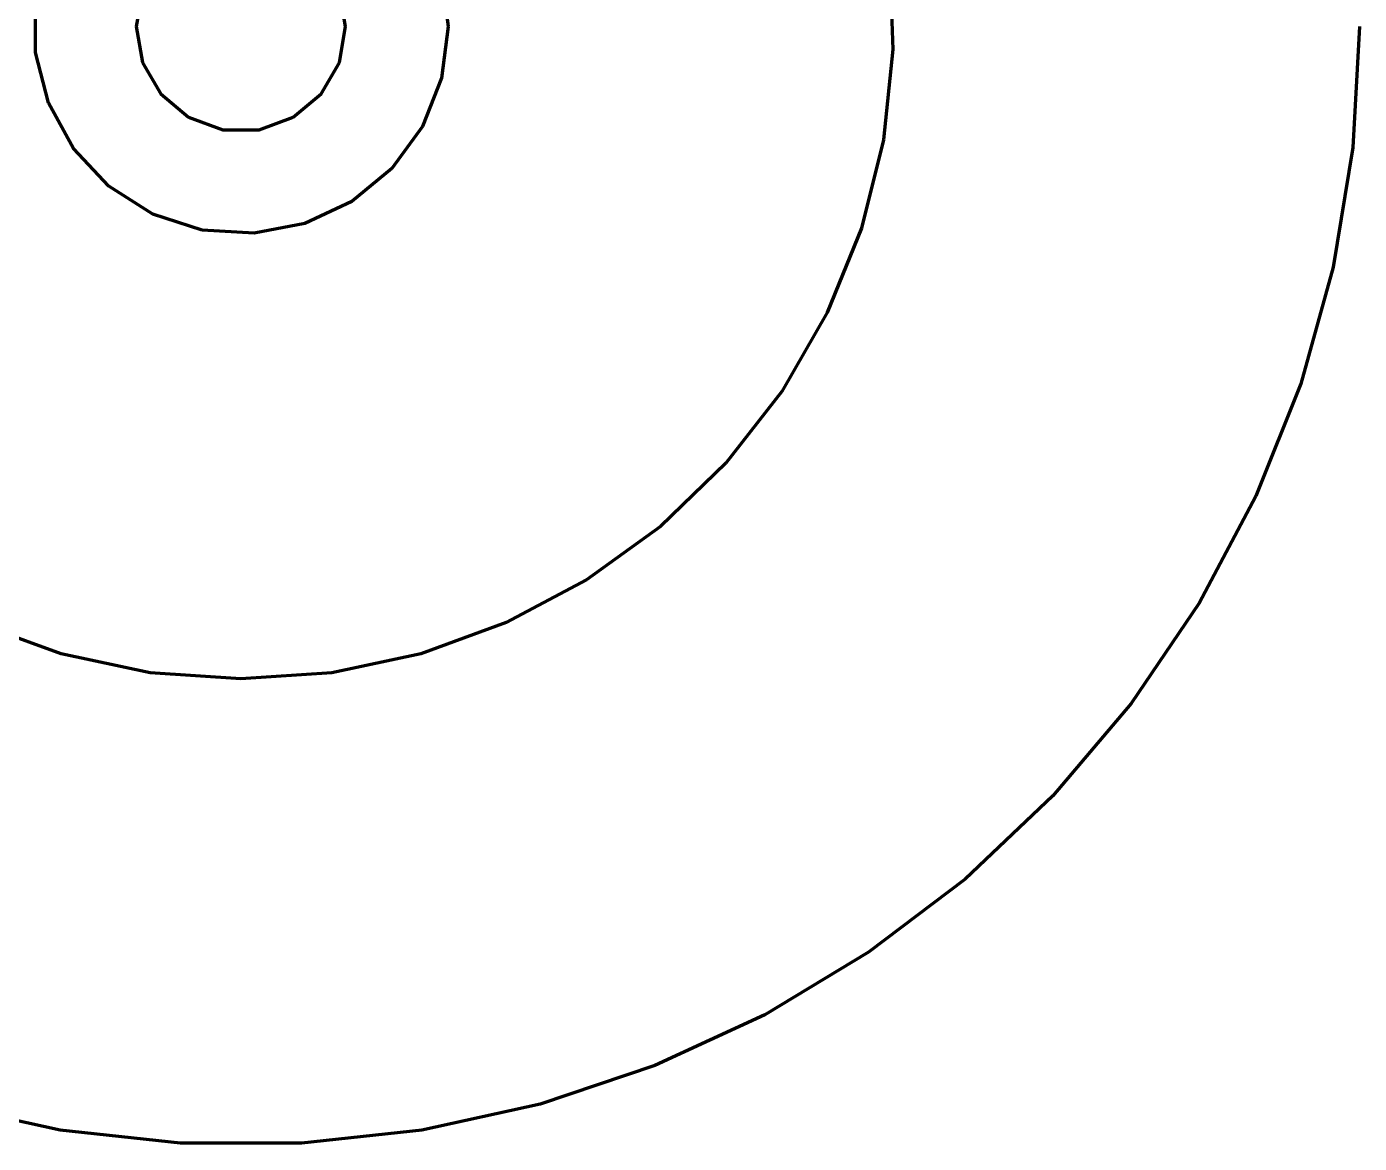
# Model space of a CAD drawing. Header units: millimetres. Extents: x 0 to 420, y 0 to 297.
# Drawn here: x 367.33 to 380.2, y 235.43 to 246.22 of the extents above; entities that cross this region are included whole.
import ezdxf

# ---------------------------------------------------------------- set-up
doc = ezdxf.new("R2010")
doc.units = ezdxf.units.MM
doc.linetypes.add('DASHED', pattern=[1.524, 1.27, -0.254])

msp = doc.modelspace()

# ---------------------------------------------------------------- linework, layer by layer
at = {"color": 1, "lineweight": 70}
for p, q in [((375.665, 246.874), (375.696, 245.996)), ((371.337, 246.713), (371.4, 246.216)), ((367.416, 245.965), (367.416, 246.467)), ((368.45, 246.561), (368.389, 246.216)), ((370.411, 246.216), (370.35, 246.561)), ((368.389, 246.216), (368.45, 245.87)), ((370.35, 245.87), (370.411, 246.216)), ((371.4, 246.216), (371.337, 245.718)), ((380.2, 246.216), (380.137, 245.048)), ((380.2, 246.216), (380.137, 245.048)), ((367.54, 245.48), (367.416, 245.965)), ((375.696, 245.996), (375.604, 245.122)), ((368.45, 245.87), (368.626, 245.566)), ((370.174, 245.566), (370.35, 245.87)), ((371.337, 245.718), (371.153, 245.252)), ((368.626, 245.566), (368.895, 245.341)), ((369.905, 245.341), (370.174, 245.566)), ((367.782, 245.04), (367.54, 245.48)), ((368.895, 245.341), (369.225, 245.221)), ((369.575, 245.221), (369.905, 245.341)), ((369.225, 245.221), (369.575, 245.221)), ((371.153, 245.252), (370.858, 244.847)), ((368.125, 244.675), (367.782, 245.04)), ((375.604, 245.122), (375.392, 244.269)), ((380.137, 245.048), (379.948, 243.894)), ((380.137, 245.048), (379.948, 243.894)), ((370.858, 244.847), (370.472, 244.527)), ((368.548, 244.406), (368.125, 244.675)), ((370.472, 244.527), (370.018, 244.314)), ((369.025, 244.251), (368.548, 244.406)), ((370.018, 244.314), (369.526, 244.22)), ((375.392, 244.269), (375.062, 243.454)), ((369.526, 244.22), (369.025, 244.251)), ((379.948, 243.894), (379.635, 242.767)), ((379.948, 243.894), (379.635, 242.767)), ((375.062, 243.454), (374.623, 242.693)), ((379.635, 242.767), (379.202, 241.681)), ((379.635, 242.767), (379.202, 241.681)), ((374.623, 242.693), (374.082, 242)), ((374.082, 242), (373.45, 241.39)), ((379.202, 241.681), (378.654, 240.648)), ((379.202, 241.681), (378.654, 240.648)), ((373.45, 241.39), (372.738, 240.873)), ((372.738, 240.873), (371.962, 240.461)), ((378.654, 240.648), (377.998, 239.68)), ((378.654, 240.648), (377.998, 239.68)), ((367.663, 240.16), (366.838, 240.461)), ((371.962, 240.461), (371.137, 240.16)), ((368.523, 239.977), (367.663, 240.16)), ((371.137, 240.16), (370.277, 239.977)), ((369.4, 239.916), (368.523, 239.977)), ((370.277, 239.977), (369.4, 239.916)), ((377.998, 239.68), (377.241, 238.789)), ((377.998, 239.68), (377.241, 238.789)), ((377.241, 238.789), (376.392, 237.984)), ((377.241, 238.789), (376.392, 237.984)), ((376.392, 237.984), (375.461, 237.277)), ((376.392, 237.984), (375.461, 237.277)), ((375.461, 237.277), (374.459, 236.674)), ((375.461, 237.277), (374.459, 236.674)), ((374.459, 236.674), (373.397, 236.183)), ((374.459, 236.674), (373.397, 236.183)), ((373.397, 236.183), (372.289, 235.809)), ((373.397, 236.183), (372.289, 235.809)), ((367.653, 235.558), (366.511, 235.809)), ((367.653, 235.558), (366.511, 235.809)), ((372.289, 235.809), (371.147, 235.558)), ((372.289, 235.809), (371.147, 235.558)), ((368.815, 235.432), (367.653, 235.558)), ((368.815, 235.432), (367.653, 235.558)), ((371.147, 235.558), (369.985, 235.432)), ((371.147, 235.558), (369.985, 235.432)), ((369.985, 235.432), (368.815, 235.432)), ((369.985, 235.432), (368.815, 235.432))]:
    msp.add_line(p, q, dxfattribs=at)
at = {"color": 5, "linetype": 'DASHED', "lineweight": 35}
for p, q in [((375.696, 245.996), (375.665, 246.874)), ((375.665, 246.874), (375.696, 245.996)), ((375.696, 245.996), (375.665, 246.874)), ((375.665, 246.874), (375.696, 245.996)), ((375.696, 245.996), (375.665, 246.874)), ((375.665, 246.874), (375.696, 245.996)), ((375.696, 245.996), (375.665, 246.874)), ((375.665, 246.874), (375.696, 245.996)), ((375.696, 245.996), (375.665, 246.874)), ((375.665, 246.874), (375.696, 245.996)), ((375.696, 245.996), (375.665, 246.874)), ((375.665, 246.874), (375.696, 245.996)), ((375.696, 245.996), (375.665, 246.874)), ((375.665, 246.874), (375.696, 245.996)), ((375.696, 245.996), (375.665, 246.874)), ((375.665, 246.874), (375.696, 245.996)), ((375.696, 245.996), (375.665, 246.874)), ((375.665, 246.874), (375.696, 245.996)), ((375.696, 245.996), (375.665, 246.874)), ((375.665, 246.874), (375.696, 245.996)), ((375.696, 245.996), (375.665, 246.874)), ((375.665, 246.874), (375.696, 245.996)), ((375.696, 245.996), (375.665, 246.874)), ((375.665, 246.874), (375.696, 245.996)), ((375.696, 245.996), (375.665, 246.874)), ((371.337, 246.713), (371.4, 246.216)), ((371.337, 246.713), (371.4, 246.216)), ((371.4, 246.216), (371.337, 246.713)), ((367.416, 245.965), (367.416, 246.467)), ((367.416, 245.965), (367.416, 246.467)), ((367.416, 246.467), (367.416, 245.965)), ((368.389, 246.216), (368.45, 246.561)), ((368.389, 246.216), (368.45, 246.561)), ((368.389, 246.216), (368.45, 246.561)), ((370.35, 246.561), (370.411, 246.216)), ((370.35, 246.561), (370.411, 246.216)), ((370.35, 246.561), (370.411, 246.216)), ((368.45, 245.87), (368.389, 246.216)), ((368.45, 245.87), (368.389, 246.216)), ((368.45, 245.87), (368.389, 246.216)), ((370.411, 246.216), (370.35, 245.87)), ((370.411, 246.216), (370.35, 245.87)), ((370.411, 246.216), (370.35, 245.87)), ((371.4, 246.216), (371.337, 245.718)), ((371.4, 246.216), (371.337, 245.718)), ((371.337, 245.718), (371.4, 246.216)), ((380.2, 246.216), (380.137, 245.048)), ((380.2, 246.216), (380.137, 245.048)), ((380.2, 246.216), (380.137, 245.048)), ((380.2, 246.216), (380.137, 245.048)), ((380.2, 246.216), (380.137, 245.048)), ((380.2, 246.216), (380.137, 245.048)), ((380.2, 246.216), (380.137, 245.048)), ((380.2, 246.216), (380.137, 245.048)), ((380.2, 246.216), (380.137, 245.048)), ((380.2, 246.216), (380.137, 245.048)), ((380.2, 246.216), (380.137, 245.048)), ((380.2, 246.216), (380.137, 245.048)), ((380.2, 246.216), (380.137, 245.048)), ((380.2, 246.216), (380.137, 245.048)), ((380.2, 246.216), (380.137, 245.048)), ((380.2, 246.216), (380.137, 245.048)), ((380.2, 246.216), (380.137, 245.048)), ((380.2, 246.216), (380.137, 245.048)), ((380.2, 246.216), (380.137, 245.048)), ((380.2, 246.216), (380.137, 245.048)), ((380.2, 246.216), (380.137, 245.048)), ((380.2, 246.216), (380.137, 245.048)), ((367.54, 245.48), (367.416, 245.965)), ((367.54, 245.48), (367.416, 245.965)), ((367.416, 245.965), (367.54, 245.48)), ((375.604, 245.122), (375.696, 245.996)), ((375.696, 245.996), (375.604, 245.122)), ((375.604, 245.122), (375.696, 245.996)), ((375.696, 245.996), (375.604, 245.122)), ((375.604, 245.122), (375.696, 245.996)), ((375.696, 245.996), (375.604, 245.122)), ((375.604, 245.122), (375.696, 245.996)), ((375.696, 245.996), (375.604, 245.122)), ((375.604, 245.122), (375.696, 245.996)), ((375.696, 245.996), (375.604, 245.122)), ((375.604, 245.122), (375.696, 245.996)), ((375.696, 245.996), (375.604, 245.122)), ((375.604, 245.122), (375.696, 245.996)), ((375.696, 245.996), (375.604, 245.122)), ((375.604, 245.122), (375.696, 245.996)), ((375.696, 245.996), (375.604, 245.122)), ((375.604, 245.122), (375.696, 245.996)), ((375.696, 245.996), (375.604, 245.122)), ((375.604, 245.122), (375.696, 245.996)), ((375.696, 245.996), (375.604, 245.122)), ((375.604, 245.122), (375.696, 245.996)), ((375.696, 245.996), (375.604, 245.122)), ((375.604, 245.122), (375.696, 245.996)), ((375.696, 245.996), (375.604, 245.122)), ((375.604, 245.122), (375.696, 245.996)), ((368.626, 245.566), (368.45, 245.87)), ((368.626, 245.566), (368.45, 245.87)), ((368.626, 245.566), (368.45, 245.87)), ((370.35, 245.87), (370.174, 245.566)), ((370.35, 245.87), (370.174, 245.566)), ((370.35, 245.87), (370.174, 245.566)), ((371.337, 245.718), (371.153, 245.252)), ((371.337, 245.718), (371.153, 245.252)), ((371.153, 245.252), (371.337, 245.718)), ((368.895, 245.341), (368.626, 245.566)), ((368.895, 245.341), (368.626, 245.566)), ((368.895, 245.341), (368.626, 245.566)), ((370.174, 245.566), (369.905, 245.341)), ((370.174, 245.566), (369.905, 245.341)), ((370.174, 245.566), (369.905, 245.341)), ((367.782, 245.04), (367.54, 245.48)), ((367.782, 245.04), (367.54, 245.48)), ((367.54, 245.48), (367.782, 245.04)), ((369.225, 245.221), (368.895, 245.341)), ((369.225, 245.221), (368.895, 245.341)), ((369.225, 245.221), (368.895, 245.341)), ((369.905, 245.341), (369.575, 245.221)), ((369.905, 245.341), (369.575, 245.221)), ((369.905, 245.341), (369.575, 245.221)), ((369.575, 245.221), (369.225, 245.221)), ((369.575, 245.221), (369.225, 245.221)), ((369.575, 245.221), (369.225, 245.221)), ((371.153, 245.252), (370.858, 244.847)), ((371.153, 245.252), (370.858, 244.847)), ((370.858, 244.847), (371.153, 245.252)), ((368.125, 244.675), (367.782, 245.04)), ((368.125, 244.675), (367.782, 245.04)), ((367.782, 245.04), (368.125, 244.675)), ((375.392, 244.269), (375.604, 245.122)), ((375.604, 245.122), (375.392, 244.269)), ((375.392, 244.269), (375.604, 245.122)), ((375.604, 245.122), (375.392, 244.269)), ((375.392, 244.269), (375.604, 245.122)), ((375.604, 245.122), (375.392, 244.269)), ((375.392, 244.269), (375.604, 245.122)), ((375.604, 245.122), (375.392, 244.269)), ((375.392, 244.269), (375.604, 245.122)), ((375.604, 245.122), (375.392, 244.269)), ((375.392, 244.269), (375.604, 245.122)), ((375.604, 245.122), (375.392, 244.269)), ((375.392, 244.269), (375.604, 245.122)), ((375.604, 245.122), (375.392, 244.269)), ((375.392, 244.269), (375.604, 245.122)), ((375.604, 245.122), (375.392, 244.269)), ((375.392, 244.269), (375.604, 245.122)), ((375.604, 245.122), (375.392, 244.269)), ((375.392, 244.269), (375.604, 245.122)), ((375.604, 245.122), (375.392, 244.269)), ((375.392, 244.269), (375.604, 245.122)), ((375.604, 245.122), (375.392, 244.269)), ((375.392, 244.269), (375.604, 245.122)), ((375.604, 245.122), (375.392, 244.269)), ((375.392, 244.269), (375.604, 245.122)), ((380.137, 245.048), (379.948, 243.894)), ((380.137, 245.048), (379.948, 243.894)), ((380.137, 245.048), (379.948, 243.894)), ((380.137, 245.048), (379.948, 243.894)), ((380.137, 245.048), (379.948, 243.894)), ((380.137, 245.048), (379.948, 243.894)), ((380.137, 245.048), (379.948, 243.894)), ((380.137, 245.048), (379.948, 243.894)), ((380.137, 245.048), (379.948, 243.894)), ((380.137, 245.048), (379.948, 243.894)), ((380.137, 245.048), (379.948, 243.894)), ((380.137, 245.048), (379.948, 243.894)), ((380.137, 245.048), (379.948, 243.894)), ((380.137, 245.048), (379.948, 243.894)), ((380.137, 245.048), (379.948, 243.894)), ((380.137, 245.048), (379.948, 243.894)), ((380.137, 245.048), (379.948, 243.894)), ((380.137, 245.048), (379.948, 243.894)), ((380.137, 245.048), (379.948, 243.894)), ((380.137, 245.048), (379.948, 243.894)), ((380.137, 245.048), (379.948, 243.894)), ((380.137, 245.048), (379.948, 243.894)), ((370.858, 244.847), (370.472, 244.527)), ((370.858, 244.847), (370.472, 244.527)), ((370.472, 244.527), (370.858, 244.847)), ((368.548, 244.406), (368.125, 244.675)), ((368.548, 244.406), (368.125, 244.675)), ((368.125, 244.675), (368.548, 244.406)), ((370.472, 244.527), (370.018, 244.314)), ((370.472, 244.527), (370.018, 244.314)), ((370.018, 244.314), (370.472, 244.527)), ((369.025, 244.251), (368.548, 244.406)), ((369.025, 244.251), (368.548, 244.406)), ((368.548, 244.406), (369.025, 244.251)), ((370.018, 244.314), (369.526, 244.22)), ((370.018, 244.314), (369.526, 244.22)), ((369.526, 244.22), (370.018, 244.314)), ((375.062, 243.454), (375.392, 244.269)), ((375.392, 244.269), (375.062, 243.454)), ((375.062, 243.454), (375.392, 244.269)), ((375.392, 244.269), (375.062, 243.454)), ((375.062, 243.454), (375.392, 244.269)), ((375.392, 244.269), (375.062, 243.454)), ((375.062, 243.454), (375.392, 244.269)), ((375.392, 244.269), (375.062, 243.454)), ((375.062, 243.454), (375.392, 244.269)), ((375.392, 244.269), (375.062, 243.454)), ((375.062, 243.454), (375.392, 244.269)), ((375.392, 244.269), (375.062, 243.454)), ((375.062, 243.454), (375.392, 244.269)), ((375.392, 244.269), (375.062, 243.454)), ((375.062, 243.454), (375.392, 244.269)), ((375.392, 244.269), (375.062, 243.454)), ((375.062, 243.454), (375.392, 244.269)), ((375.392, 244.269), (375.062, 243.454)), ((375.062, 243.454), (375.392, 244.269)), ((375.392, 244.269), (375.062, 243.454)), ((375.062, 243.454), (375.392, 244.269)), ((375.392, 244.269), (375.062, 243.454)), ((375.062, 243.454), (375.392, 244.269)), ((375.392, 244.269), (375.062, 243.454)), ((375.062, 243.454), (375.392, 244.269)), ((369.526, 244.22), (369.025, 244.251)), ((369.526, 244.22), (369.025, 244.251)), ((369.025, 244.251), (369.526, 244.22)), ((379.948, 243.894), (379.635, 242.767)), ((379.948, 243.894), (379.635, 242.767)), ((379.948, 243.894), (379.635, 242.767)), ((379.948, 243.894), (379.635, 242.767)), ((379.948, 243.894), (379.635, 242.767)), ((379.948, 243.894), (379.635, 242.767)), ((379.948, 243.894), (379.635, 242.767)), ((379.948, 243.894), (379.635, 242.767)), ((379.948, 243.894), (379.635, 242.767)), ((379.948, 243.894), (379.635, 242.767)), ((379.948, 243.894), (379.635, 242.767)), ((379.948, 243.894), (379.635, 242.767)), ((379.948, 243.894), (379.635, 242.767)), ((379.948, 243.894), (379.635, 242.767)), ((379.948, 243.894), (379.635, 242.767)), ((379.948, 243.894), (379.635, 242.767)), ((379.948, 243.894), (379.635, 242.767)), ((379.948, 243.894), (379.635, 242.767)), ((379.948, 243.894), (379.635, 242.767)), ((379.948, 243.894), (379.635, 242.767)), ((379.948, 243.894), (379.635, 242.767)), ((379.948, 243.894), (379.635, 242.767)), ((374.623, 242.693), (375.062, 243.454)), ((375.062, 243.454), (374.623, 242.693)), ((374.623, 242.693), (375.062, 243.454)), ((375.062, 243.454), (374.623, 242.693)), ((374.623, 242.693), (375.062, 243.454)), ((375.062, 243.454), (374.623, 242.693)), ((374.623, 242.693), (375.062, 243.454)), ((375.062, 243.454), (374.623, 242.693)), ((374.623, 242.693), (375.062, 243.454)), ((375.062, 243.454), (374.623, 242.693)), ((374.623, 242.693), (375.062, 243.454)), ((375.062, 243.454), (374.623, 242.693)), ((374.623, 242.693), (375.062, 243.454)), ((375.062, 243.454), (374.623, 242.693)), ((374.623, 242.693), (375.062, 243.454)), ((375.062, 243.454), (374.623, 242.693)), ((374.623, 242.693), (375.062, 243.454)), ((375.062, 243.454), (374.623, 242.693)), ((374.623, 242.693), (375.062, 243.454)), ((375.062, 243.454), (374.623, 242.693)), ((374.623, 242.693), (375.062, 243.454)), ((375.062, 243.454), (374.623, 242.693)), ((374.623, 242.693), (375.062, 243.454)), ((375.062, 243.454), (374.623, 242.693)), ((374.623, 242.693), (375.062, 243.454)), ((379.635, 242.767), (379.202, 241.681)), ((379.635, 242.767), (379.202, 241.681)), ((379.635, 242.767), (379.202, 241.681)), ((379.635, 242.767), (379.202, 241.681)), ((379.635, 242.767), (379.202, 241.681)), ((379.635, 242.767), (379.202, 241.681)), ((379.635, 242.767), (379.202, 241.681)), ((379.635, 242.767), (379.202, 241.681)), ((379.635, 242.767), (379.202, 241.681)), ((379.635, 242.767), (379.202, 241.681)), ((379.635, 242.767), (379.202, 241.681)), ((379.635, 242.767), (379.202, 241.681)), ((379.635, 242.767), (379.202, 241.681)), ((379.635, 242.767), (379.202, 241.681)), ((379.635, 242.767), (379.202, 241.681)), ((379.635, 242.767), (379.202, 241.681)), ((379.635, 242.767), (379.202, 241.681)), ((379.635, 242.767), (379.202, 241.681)), ((379.635, 242.767), (379.202, 241.681)), ((379.635, 242.767), (379.202, 241.681)), ((379.635, 242.767), (379.202, 241.681)), ((379.635, 242.767), (379.202, 241.681)), ((374.082, 242), (374.623, 242.693)), ((374.623, 242.693), (374.082, 242)), ((374.082, 242), (374.623, 242.693)), ((374.623, 242.693), (374.082, 242)), ((374.082, 242), (374.623, 242.693)), ((374.623, 242.693), (374.082, 242)), ((374.082, 242), (374.623, 242.693)), ((374.623, 242.693), (374.082, 242)), ((374.082, 242), (374.623, 242.693)), ((374.623, 242.693), (374.082, 242)), ((374.082, 242), (374.623, 242.693)), ((374.623, 242.693), (374.082, 242)), ((374.082, 242), (374.623, 242.693)), ((374.623, 242.693), (374.082, 242)), ((374.082, 242), (374.623, 242.693)), ((374.623, 242.693), (374.082, 242)), ((374.082, 242), (374.623, 242.693)), ((374.623, 242.693), (374.082, 242)), ((374.082, 242), (374.623, 242.693)), ((374.623, 242.693), (374.082, 242)), ((374.082, 242), (374.623, 242.693)), ((374.623, 242.693), (374.082, 242)), ((374.082, 242), (374.623, 242.693)), ((374.623, 242.693), (374.082, 242)), ((374.082, 242), (374.623, 242.693)), ((373.45, 241.39), (374.082, 242)), ((374.082, 242), (373.45, 241.39)), ((373.45, 241.39), (374.082, 242)), ((374.082, 242), (373.45, 241.39)), ((373.45, 241.39), (374.082, 242)), ((374.082, 242), (373.45, 241.39)), ((373.45, 241.39), (374.082, 242)), ((374.082, 242), (373.45, 241.39)), ((373.45, 241.39), (374.082, 242)), ((374.082, 242), (373.45, 241.39)), ((373.45, 241.39), (374.082, 242)), ((374.082, 242), (373.45, 241.39)), ((373.45, 241.39), (374.082, 242)), ((374.082, 242), (373.45, 241.39)), ((373.45, 241.39), (374.082, 242)), ((374.082, 242), (373.45, 241.39)), ((373.45, 241.39), (374.082, 242)), ((374.082, 242), (373.45, 241.39)), ((373.45, 241.39), (374.082, 242)), ((374.082, 242), (373.45, 241.39)), ((373.45, 241.39), (374.082, 242)), ((374.082, 242), (373.45, 241.39)), ((373.45, 241.39), (374.082, 242)), ((374.082, 242), (373.45, 241.39)), ((373.45, 241.39), (374.082, 242)), ((379.202, 241.681), (378.654, 240.648)), ((379.202, 241.681), (378.654, 240.648)), ((379.202, 241.681), (378.654, 240.648)), ((379.202, 241.681), (378.654, 240.648)), ((379.202, 241.681), (378.654, 240.648)), ((379.202, 241.681), (378.654, 240.648)), ((379.202, 241.681), (378.654, 240.648)), ((379.202, 241.681), (378.654, 240.648)), ((379.202, 241.681), (378.654, 240.648)), ((379.202, 241.681), (378.654, 240.648)), ((379.202, 241.681), (378.654, 240.648)), ((379.202, 241.681), (378.654, 240.648)), ((379.202, 241.681), (378.654, 240.648)), ((379.202, 241.681), (378.654, 240.648)), ((379.202, 241.681), (378.654, 240.648)), ((379.202, 241.681), (378.654, 240.648)), ((379.202, 241.681), (378.654, 240.648)), ((379.202, 241.681), (378.654, 240.648)), ((379.202, 241.681), (378.654, 240.648)), ((379.202, 241.681), (378.654, 240.648)), ((379.202, 241.681), (378.654, 240.648)), ((379.202, 241.681), (378.654, 240.648)), ((372.738, 240.873), (373.45, 241.39)), ((373.45, 241.39), (372.738, 240.873)), ((372.738, 240.873), (373.45, 241.39)), ((373.45, 241.39), (372.738, 240.873)), ((372.738, 240.873), (373.45, 241.39)), ((373.45, 241.39), (372.738, 240.873)), ((372.738, 240.873), (373.45, 241.39)), ((373.45, 241.39), (372.738, 240.873)), ((372.738, 240.873), (373.45, 241.39)), ((373.45, 241.39), (372.738, 240.873)), ((372.738, 240.873), (373.45, 241.39)), ((373.45, 241.39), (372.738, 240.873)), ((372.738, 240.873), (373.45, 241.39)), ((373.45, 241.39), (372.738, 240.873)), ((372.738, 240.873), (373.45, 241.39)), ((373.45, 241.39), (372.738, 240.873)), ((372.738, 240.873), (373.45, 241.39)), ((373.45, 241.39), (372.738, 240.873)), ((372.738, 240.873), (373.45, 241.39)), ((373.45, 241.39), (372.738, 240.873)), ((372.738, 240.873), (373.45, 241.39)), ((373.45, 241.39), (372.738, 240.873)), ((372.738, 240.873), (373.45, 241.39)), ((373.45, 241.39), (372.738, 240.873)), ((372.738, 240.873), (373.45, 241.39)), ((371.962, 240.461), (372.738, 240.873)), ((372.738, 240.873), (371.962, 240.461)), ((371.962, 240.461), (372.738, 240.873)), ((372.738, 240.873), (371.962, 240.461)), ((371.962, 240.461), (372.738, 240.873)), ((372.738, 240.873), (371.962, 240.461)), ((371.962, 240.461), (372.738, 240.873)), ((372.738, 240.873), (371.962, 240.461)), ((371.962, 240.461), (372.738, 240.873)), ((372.738, 240.873), (371.962, 240.461)), ((371.962, 240.461), (372.738, 240.873)), ((372.738, 240.873), (371.962, 240.461)), ((371.962, 240.461), (372.738, 240.873)), ((372.738, 240.873), (371.962, 240.461)), ((371.962, 240.461), (372.738, 240.873)), ((372.738, 240.873), (371.962, 240.461)), ((371.962, 240.461), (372.738, 240.873)), ((372.738, 240.873), (371.962, 240.461)), ((371.962, 240.461), (372.738, 240.873)), ((372.738, 240.873), (371.962, 240.461)), ((371.962, 240.461), (372.738, 240.873)), ((372.738, 240.873), (371.962, 240.461)), ((371.962, 240.461), (372.738, 240.873)), ((372.738, 240.873), (371.962, 240.461)), ((371.962, 240.461), (372.738, 240.873)), ((378.654, 240.648), (377.998, 239.68)), ((378.654, 240.648), (377.998, 239.68)), ((378.654, 240.648), (377.998, 239.68)), ((378.654, 240.648), (377.998, 239.68)), ((378.654, 240.648), (377.998, 239.68)), ((378.654, 240.648), (377.998, 239.68)), ((378.654, 240.648), (377.998, 239.68)), ((378.654, 240.648), (377.998, 239.68)), ((378.654, 240.648), (377.998, 239.68)), ((378.654, 240.648), (377.998, 239.68)), ((378.654, 240.648), (377.998, 239.68)), ((378.654, 240.648), (377.998, 239.68)), ((378.654, 240.648), (377.998, 239.68)), ((378.654, 240.648), (377.998, 239.68)), ((378.654, 240.648), (377.998, 239.68)), ((378.654, 240.648), (377.998, 239.68)), ((378.654, 240.648), (377.998, 239.68)), ((378.654, 240.648), (377.998, 239.68)), ((378.654, 240.648), (377.998, 239.68)), ((378.654, 240.648), (377.998, 239.68)), ((378.654, 240.648), (377.998, 239.68)), ((378.654, 240.648), (377.998, 239.68)), ((366.838, 240.461), (367.663, 240.16)), ((367.663, 240.16), (366.838, 240.461)), ((366.838, 240.461), (367.663, 240.16)), ((367.663, 240.16), (366.838, 240.461)), ((366.838, 240.461), (367.663, 240.16)), ((367.663, 240.16), (366.838, 240.461)), ((366.838, 240.461), (367.663, 240.16)), ((367.663, 240.16), (366.838, 240.461)), ((366.838, 240.461), (367.663, 240.16)), ((367.663, 240.16), (366.838, 240.461)), ((366.838, 240.461), (367.663, 240.16)), ((367.663, 240.16), (366.838, 240.461)), ((366.838, 240.461), (367.663, 240.16)), ((367.663, 240.16), (366.838, 240.461)), ((366.838, 240.461), (367.663, 240.16)), ((367.663, 240.16), (366.838, 240.461)), ((366.838, 240.461), (367.663, 240.16)), ((367.663, 240.16), (366.838, 240.461)), ((366.838, 240.461), (367.663, 240.16)), ((367.663, 240.16), (366.838, 240.461)), ((366.838, 240.461), (367.663, 240.16)), ((367.663, 240.16), (366.838, 240.461)), ((366.838, 240.461), (367.663, 240.16)), ((367.663, 240.16), (366.838, 240.461)), ((366.838, 240.461), (367.663, 240.16)), ((371.137, 240.16), (371.962, 240.461)), ((371.962, 240.461), (371.137, 240.16)), ((371.137, 240.16), (371.962, 240.461)), ((371.962, 240.461), (371.137, 240.16)), ((371.137, 240.16), (371.962, 240.461)), ((371.962, 240.461), (371.137, 240.16)), ((371.137, 240.16), (371.962, 240.461)), ((371.962, 240.461), (371.137, 240.16)), ((371.137, 240.16), (371.962, 240.461)), ((371.962, 240.461), (371.137, 240.16)), ((371.137, 240.16), (371.962, 240.461)), ((371.962, 240.461), (371.137, 240.16)), ((371.137, 240.16), (371.962, 240.461)), ((371.962, 240.461), (371.137, 240.16)), ((371.137, 240.16), (371.962, 240.461)), ((371.962, 240.461), (371.137, 240.16)), ((371.137, 240.16), (371.962, 240.461)), ((371.962, 240.461), (371.137, 240.16)), ((371.137, 240.16), (371.962, 240.461)), ((371.962, 240.461), (371.137, 240.16)), ((371.137, 240.16), (371.962, 240.461)), ((371.962, 240.461), (371.137, 240.16)), ((371.137, 240.16), (371.962, 240.461)), ((371.962, 240.461), (371.137, 240.16)), ((371.137, 240.16), (371.962, 240.461)), ((367.663, 240.16), (368.523, 239.977)), ((368.523, 239.977), (367.663, 240.16)), ((367.663, 240.16), (368.523, 239.977)), ((368.523, 239.977), (367.663, 240.16)), ((367.663, 240.16), (368.523, 239.977)), ((368.523, 239.977), (367.663, 240.16)), ((367.663, 240.16), (368.523, 239.977)), ((368.523, 239.977), (367.663, 240.16)), ((367.663, 240.16), (368.523, 239.977)), ((368.523, 239.977), (367.663, 240.16)), ((367.663, 240.16), (368.523, 239.977)), ((368.523, 239.977), (367.663, 240.16)), ((367.663, 240.16), (368.523, 239.977)), ((368.523, 239.977), (367.663, 240.16)), ((367.663, 240.16), (368.523, 239.977)), ((368.523, 239.977), (367.663, 240.16)), ((367.663, 240.16), (368.523, 239.977)), ((368.523, 239.977), (367.663, 240.16)), ((367.663, 240.16), (368.523, 239.977)), ((368.523, 239.977), (367.663, 240.16)), ((367.663, 240.16), (368.523, 239.977)), ((368.523, 239.977), (367.663, 240.16)), ((367.663, 240.16), (368.523, 239.977)), ((368.523, 239.977), (367.663, 240.16)), ((367.663, 240.16), (368.523, 239.977)), ((370.277, 239.977), (371.137, 240.16)), ((371.137, 240.16), (370.277, 239.977)), ((370.277, 239.977), (371.137, 240.16)), ((371.137, 240.16), (370.277, 239.977)), ((370.277, 239.977), (371.137, 240.16)), ((371.137, 240.16), (370.277, 239.977)), ((370.277, 239.977), (371.137, 240.16)), ((371.137, 240.16), (370.277, 239.977)), ((370.277, 239.977), (371.137, 240.16)), ((371.137, 240.16), (370.277, 239.977)), ((370.277, 239.977), (371.137, 240.16)), ((371.137, 240.16), (370.277, 239.977)), ((370.277, 239.977), (371.137, 240.16)), ((371.137, 240.16), (370.277, 239.977)), ((370.277, 239.977), (371.137, 240.16)), ((371.137, 240.16), (370.277, 239.977)), ((370.277, 239.977), (371.137, 240.16)), ((371.137, 240.16), (370.277, 239.977)), ((370.277, 239.977), (371.137, 240.16)), ((371.137, 240.16), (370.277, 239.977)), ((370.277, 239.977), (371.137, 240.16)), ((371.137, 240.16), (370.277, 239.977)), ((370.277, 239.977), (371.137, 240.16)), ((371.137, 240.16), (370.277, 239.977)), ((370.277, 239.977), (371.137, 240.16)), ((368.523, 239.977), (369.4, 239.916)), ((369.4, 239.916), (368.523, 239.977)), ((368.523, 239.977), (369.4, 239.916)), ((369.4, 239.916), (368.523, 239.977)), ((368.523, 239.977), (369.4, 239.916)), ((369.4, 239.916), (368.523, 239.977)), ((368.523, 239.977), (369.4, 239.916)), ((369.4, 239.916), (368.523, 239.977)), ((368.523, 239.977), (369.4, 239.916)), ((369.4, 239.916), (368.523, 239.977)), ((368.523, 239.977), (369.4, 239.916)), ((369.4, 239.916), (368.523, 239.977)), ((368.523, 239.977), (369.4, 239.916)), ((369.4, 239.916), (368.523, 239.977)), ((368.523, 239.977), (369.4, 239.916)), ((369.4, 239.916), (368.523, 239.977)), ((368.523, 239.977), (369.4, 239.916)), ((369.4, 239.916), (368.523, 239.977)), ((368.523, 239.977), (369.4, 239.916)), ((369.4, 239.916), (368.523, 239.977)), ((368.523, 239.977), (369.4, 239.916)), ((369.4, 239.916), (368.523, 239.977)), ((368.523, 239.977), (369.4, 239.916)), ((369.4, 239.916), (368.523, 239.977)), ((368.523, 239.977), (369.4, 239.916)), ((369.4, 239.916), (370.277, 239.977)), ((370.277, 239.977), (369.4, 239.916)), ((369.4, 239.916), (370.277, 239.977)), ((370.277, 239.977), (369.4, 239.916)), ((369.4, 239.916), (370.277, 239.977)), ((370.277, 239.977), (369.4, 239.916)), ((369.4, 239.916), (370.277, 239.977)), ((370.277, 239.977), (369.4, 239.916)), ((369.4, 239.916), (370.277, 239.977)), ((370.277, 239.977), (369.4, 239.916)), ((369.4, 239.916), (370.277, 239.977)), ((370.277, 239.977), (369.4, 239.916)), ((369.4, 239.916), (370.277, 239.977)), ((370.277, 239.977), (369.4, 239.916)), ((369.4, 239.916), (370.277, 239.977)), ((370.277, 239.977), (369.4, 239.916)), ((369.4, 239.916), (370.277, 239.977)), ((370.277, 239.977), (369.4, 239.916)), ((369.4, 239.916), (370.277, 239.977)), ((370.277, 239.977), (369.4, 239.916)), ((369.4, 239.916), (370.277, 239.977)), ((370.277, 239.977), (369.4, 239.916)), ((369.4, 239.916), (370.277, 239.977)), ((370.277, 239.977), (369.4, 239.916)), ((369.4, 239.916), (370.277, 239.977)), ((377.998, 239.68), (377.241, 238.789)), ((377.998, 239.68), (377.241, 238.789)), ((377.998, 239.68), (377.241, 238.789)), ((377.998, 239.68), (377.241, 238.789)), ((377.998, 239.68), (377.241, 238.789)), ((377.998, 239.68), (377.241, 238.789)), ((377.998, 239.68), (377.241, 238.789)), ((377.998, 239.68), (377.241, 238.789)), ((377.998, 239.68), (377.241, 238.789)), ((377.998, 239.68), (377.241, 238.789)), ((377.998, 239.68), (377.241, 238.789)), ((377.998, 239.68), (377.241, 238.789)), ((377.998, 239.68), (377.241, 238.789)), ((377.998, 239.68), (377.241, 238.789)), ((377.998, 239.68), (377.241, 238.789)), ((377.998, 239.68), (377.241, 238.789)), ((377.998, 239.68), (377.241, 238.789)), ((377.998, 239.68), (377.241, 238.789)), ((377.998, 239.68), (377.241, 238.789)), ((377.998, 239.68), (377.241, 238.789)), ((377.998, 239.68), (377.241, 238.789)), ((377.998, 239.68), (377.241, 238.789)), ((377.241, 238.789), (376.392, 237.984)), ((377.241, 238.789), (376.392, 237.984)), ((377.241, 238.789), (376.392, 237.984)), ((377.241, 238.789), (376.392, 237.984)), ((377.241, 238.789), (376.392, 237.984)), ((377.241, 238.789), (376.392, 237.984)), ((377.241, 238.789), (376.392, 237.984)), ((377.241, 238.789), (376.392, 237.984)), ((377.241, 238.789), (376.392, 237.984)), ((377.241, 238.789), (376.392, 237.984)), ((377.241, 238.789), (376.392, 237.984)), ((377.241, 238.789), (376.392, 237.984)), ((377.241, 238.789), (376.392, 237.984)), ((377.241, 238.789), (376.392, 237.984)), ((377.241, 238.789), (376.392, 237.984)), ((377.241, 238.789), (376.392, 237.984)), ((377.241, 238.789), (376.392, 237.984)), ((377.241, 238.789), (376.392, 237.984)), ((377.241, 238.789), (376.392, 237.984)), ((377.241, 238.789), (376.392, 237.984)), ((377.241, 238.789), (376.392, 237.984)), ((377.241, 238.789), (376.392, 237.984)), ((376.392, 237.984), (375.461, 237.277)), ((376.392, 237.984), (375.461, 237.277)), ((376.392, 237.984), (375.461, 237.277)), ((376.392, 237.984), (375.461, 237.277)), ((376.392, 237.984), (375.461, 237.277)), ((376.392, 237.984), (375.461, 237.277)), ((376.392, 237.984), (375.461, 237.277)), ((376.392, 237.984), (375.461, 237.277)), ((376.392, 237.984), (375.461, 237.277)), ((376.392, 237.984), (375.461, 237.277)), ((376.392, 237.984), (375.461, 237.277)), ((376.392, 237.984), (375.461, 237.277)), ((376.392, 237.984), (375.461, 237.277)), ((376.392, 237.984), (375.461, 237.277)), ((376.392, 237.984), (375.461, 237.277)), ((376.392, 237.984), (375.461, 237.277)), ((376.392, 237.984), (375.461, 237.277)), ((376.392, 237.984), (375.461, 237.277)), ((376.392, 237.984), (375.461, 237.277)), ((376.392, 237.984), (375.461, 237.277)), ((376.392, 237.984), (375.461, 237.277)), ((376.392, 237.984), (375.461, 237.277)), ((375.461, 237.277), (374.459, 236.674)), ((375.461, 237.277), (374.459, 236.674)), ((375.461, 237.277), (374.459, 236.674)), ((375.461, 237.277), (374.459, 236.674)), ((375.461, 237.277), (374.459, 236.674)), ((375.461, 237.277), (374.459, 236.674)), ((375.461, 237.277), (374.459, 236.674)), ((375.461, 237.277), (374.459, 236.674)), ((375.461, 237.277), (374.459, 236.674)), ((375.461, 237.277), (374.459, 236.674)), ((375.461, 237.277), (374.459, 236.674)), ((375.461, 237.277), (374.459, 236.674)), ((375.461, 237.277), (374.459, 236.674)), ((375.461, 237.277), (374.459, 236.674)), ((375.461, 237.277), (374.459, 236.674)), ((375.461, 237.277), (374.459, 236.674)), ((375.461, 237.277), (374.459, 236.674)), ((375.461, 237.277), (374.459, 236.674)), ((375.461, 237.277), (374.459, 236.674)), ((375.461, 237.277), (374.459, 236.674)), ((375.461, 237.277), (374.459, 236.674)), ((375.461, 237.277), (374.459, 236.674)), ((374.459, 236.674), (373.397, 236.183)), ((374.459, 236.674), (373.397, 236.183)), ((374.459, 236.674), (373.397, 236.183)), ((374.459, 236.674), (373.397, 236.183)), ((374.459, 236.674), (373.397, 236.183)), ((374.459, 236.674), (373.397, 236.183)), ((374.459, 236.674), (373.397, 236.183)), ((374.459, 236.674), (373.397, 236.183)), ((374.459, 236.674), (373.397, 236.183)), ((374.459, 236.674), (373.397, 236.183)), ((374.459, 236.674), (373.397, 236.183)), ((374.459, 236.674), (373.397, 236.183)), ((374.459, 236.674), (373.397, 236.183)), ((374.459, 236.674), (373.397, 236.183)), ((374.459, 236.674), (373.397, 236.183)), ((374.459, 236.674), (373.397, 236.183)), ((374.459, 236.674), (373.397, 236.183)), ((374.459, 236.674), (373.397, 236.183)), ((374.459, 236.674), (373.397, 236.183)), ((374.459, 236.674), (373.397, 236.183)), ((374.459, 236.674), (373.397, 236.183)), ((374.459, 236.674), (373.397, 236.183)), ((373.397, 236.183), (372.289, 235.809)), ((373.397, 236.183), (372.289, 235.809)), ((373.397, 236.183), (372.289, 235.809)), ((373.397, 236.183), (372.289, 235.809)), ((373.397, 236.183), (372.289, 235.809)), ((373.397, 236.183), (372.289, 235.809)), ((373.397, 236.183), (372.289, 235.809)), ((373.397, 236.183), (372.289, 235.809)), ((373.397, 236.183), (372.289, 235.809)), ((373.397, 236.183), (372.289, 235.809)), ((373.397, 236.183), (372.289, 235.809)), ((373.397, 236.183), (372.289, 235.809)), ((373.397, 236.183), (372.289, 235.809)), ((373.397, 236.183), (372.289, 235.809)), ((373.397, 236.183), (372.289, 235.809)), ((373.397, 236.183), (372.289, 235.809)), ((373.397, 236.183), (372.289, 235.809)), ((373.397, 236.183), (372.289, 235.809)), ((373.397, 236.183), (372.289, 235.809)), ((373.397, 236.183), (372.289, 235.809)), ((373.397, 236.183), (372.289, 235.809)), ((373.397, 236.183), (372.289, 235.809)), ((367.653, 235.558), (366.511, 235.809)), ((367.653, 235.558), (366.511, 235.809)), ((367.653, 235.558), (366.511, 235.809)), ((367.653, 235.558), (366.511, 235.809)), ((367.653, 235.558), (366.511, 235.809)), ((367.653, 235.558), (366.511, 235.809)), ((367.653, 235.558), (366.511, 235.809)), ((367.653, 235.558), (366.511, 235.809)), ((367.653, 235.558), (366.511, 235.809)), ((367.653, 235.558), (366.511, 235.809)), ((367.653, 235.558), (366.511, 235.809)), ((367.653, 235.558), (366.511, 235.809)), ((367.653, 235.558), (366.511, 235.809)), ((367.653, 235.558), (366.511, 235.809)), ((367.653, 235.558), (366.511, 235.809)), ((367.653, 235.558), (366.511, 235.809)), ((367.653, 235.558), (366.511, 235.809)), ((367.653, 235.558), (366.511, 235.809)), ((367.653, 235.558), (366.511, 235.809)), ((367.653, 235.558), (366.511, 235.809)), ((367.653, 235.558), (366.511, 235.809)), ((367.653, 235.558), (366.511, 235.809)), ((372.289, 235.809), (371.147, 235.558)), ((372.289, 235.809), (371.147, 235.558)), ((372.289, 235.809), (371.147, 235.558)), ((372.289, 235.809), (371.147, 235.558)), ((372.289, 235.809), (371.147, 235.558)), ((372.289, 235.809), (371.147, 235.558)), ((372.289, 235.809), (371.147, 235.558)), ((372.289, 235.809), (371.147, 235.558)), ((372.289, 235.809), (371.147, 235.558)), ((372.289, 235.809), (371.147, 235.558)), ((372.289, 235.809), (371.147, 235.558)), ((372.289, 235.809), (371.147, 235.558)), ((372.289, 235.809), (371.147, 235.558)), ((372.289, 235.809), (371.147, 235.558)), ((372.289, 235.809), (371.147, 235.558)), ((372.289, 235.809), (371.147, 235.558)), ((372.289, 235.809), (371.147, 235.558)), ((372.289, 235.809), (371.147, 235.558)), ((372.289, 235.809), (371.147, 235.558)), ((372.289, 235.809), (371.147, 235.558)), ((372.289, 235.809), (371.147, 235.558)), ((372.289, 235.809), (371.147, 235.558)), ((368.815, 235.432), (367.653, 235.558)), ((368.815, 235.432), (367.653, 235.558)), ((368.815, 235.432), (367.653, 235.558)), ((368.815, 235.432), (367.653, 235.558)), ((368.815, 235.432), (367.653, 235.558)), ((368.815, 235.432), (367.653, 235.558)), ((368.815, 235.432), (367.653, 235.558)), ((368.815, 235.432), (367.653, 235.558)), ((368.815, 235.432), (367.653, 235.558)), ((368.815, 235.432), (367.653, 235.558)), ((368.815, 235.432), (367.653, 235.558)), ((368.815, 235.432), (367.653, 235.558)), ((368.815, 235.432), (367.653, 235.558)), ((368.815, 235.432), (367.653, 235.558)), ((368.815, 235.432), (367.653, 235.558)), ((368.815, 235.432), (367.653, 235.558)), ((368.815, 235.432), (367.653, 235.558)), ((368.815, 235.432), (367.653, 235.558)), ((368.815, 235.432), (367.653, 235.558)), ((368.815, 235.432), (367.653, 235.558)), ((368.815, 235.432), (367.653, 235.558)), ((368.815, 235.432), (367.653, 235.558)), ((371.147, 235.558), (369.985, 235.432)), ((371.147, 235.558), (369.985, 235.432)), ((371.147, 235.558), (369.985, 235.432)), ((371.147, 235.558), (369.985, 235.432)), ((371.147, 235.558), (369.985, 235.432)), ((371.147, 235.558), (369.985, 235.432)), ((371.147, 235.558), (369.985, 235.432)), ((371.147, 235.558), (369.985, 235.432)), ((371.147, 235.558), (369.985, 235.432)), ((371.147, 235.558), (369.985, 235.432)), ((371.147, 235.558), (369.985, 235.432)), ((371.147, 235.558), (369.985, 235.432)), ((371.147, 235.558), (369.985, 235.432)), ((371.147, 235.558), (369.985, 235.432)), ((371.147, 235.558), (369.985, 235.432)), ((371.147, 235.558), (369.985, 235.432)), ((371.147, 235.558), (369.985, 235.432)), ((371.147, 235.558), (369.985, 235.432)), ((371.147, 235.558), (369.985, 235.432)), ((371.147, 235.558), (369.985, 235.432)), ((371.147, 235.558), (369.985, 235.432)), ((371.147, 235.558), (369.985, 235.432)), ((369.985, 235.432), (368.815, 235.432)), ((369.985, 235.432), (368.815, 235.432)), ((369.985, 235.432), (368.815, 235.432)), ((369.985, 235.432), (368.815, 235.432)), ((369.985, 235.432), (368.815, 235.432)), ((369.985, 235.432), (368.815, 235.432)), ((369.985, 235.432), (368.815, 235.432)), ((369.985, 235.432), (368.815, 235.432)), ((369.985, 235.432), (368.815, 235.432)), ((369.985, 235.432), (368.815, 235.432)), ((369.985, 235.432), (368.815, 235.432)), ((369.985, 235.432), (368.815, 235.432)), ((369.985, 235.432), (368.815, 235.432)), ((369.985, 235.432), (368.815, 235.432)), ((369.985, 235.432), (368.815, 235.432)), ((369.985, 235.432), (368.815, 235.432)), ((369.985, 235.432), (368.815, 235.432)), ((369.985, 235.432), (368.815, 235.432)), ((369.985, 235.432), (368.815, 235.432)), ((369.985, 235.432), (368.815, 235.432)), ((369.985, 235.432), (368.815, 235.432)), ((369.985, 235.432), (368.815, 235.432))]:
    msp.add_line(p, q, dxfattribs=at)

doc.saveas('drawing.dxf')
